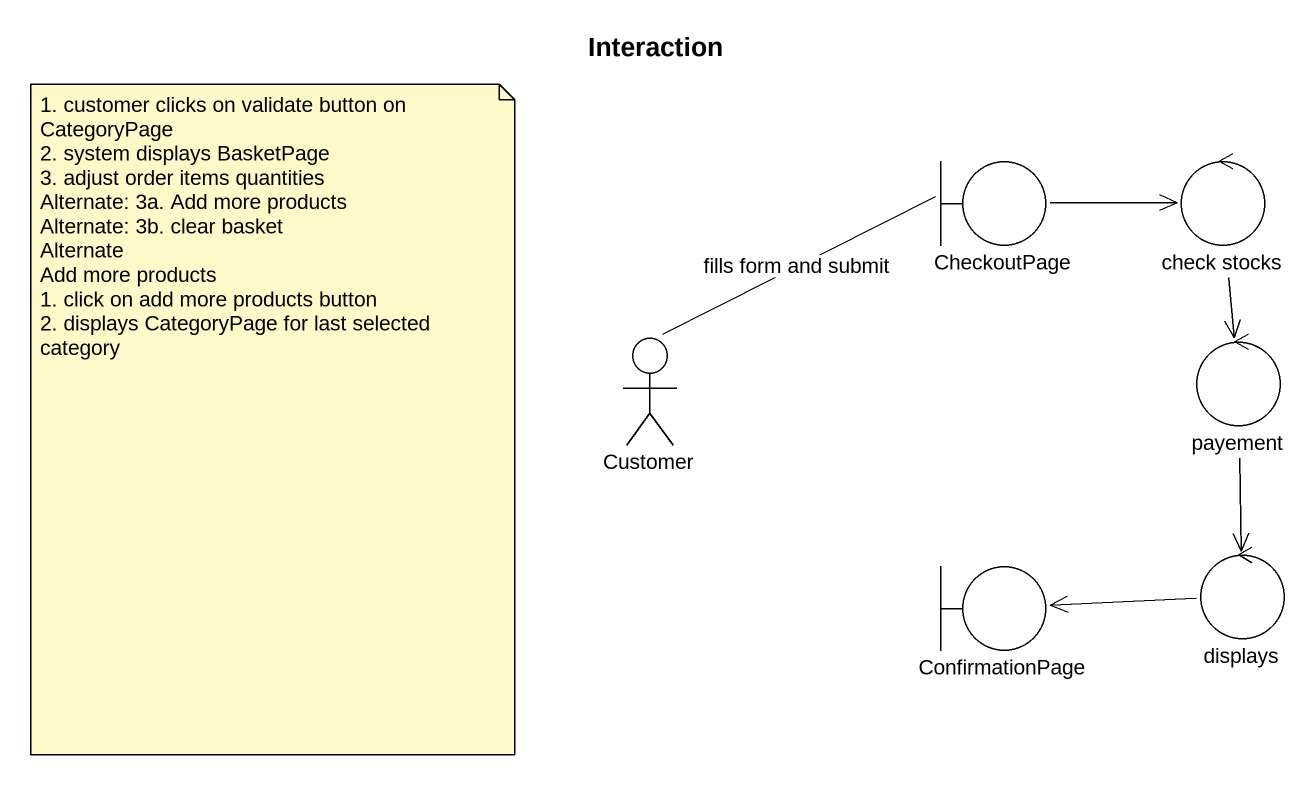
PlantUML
@startuml
title Interaction
boundary CheckoutPage
control "check stocks" as check_stocks
actor Customer
control payement
boundary ConfirmationPage
control displays
CheckoutPage -right-> check_stocks
check_stocks --> payement
Customer -right- CheckoutPage : fills form and submit
payement --> displays
displays -left-> ConfirmationPage
note as N1
  1. customer clicks on validate button on CategoryPage
  2. system displays BasketPage
  3. adjust order items quantities
  Alternate: 3a. Add more products
  Alternate: 3b. clear basket
  Alternate
  Add more products
  1. click on add more products button
  2. displays CategoryPage for last selected category
end note
@enduml
